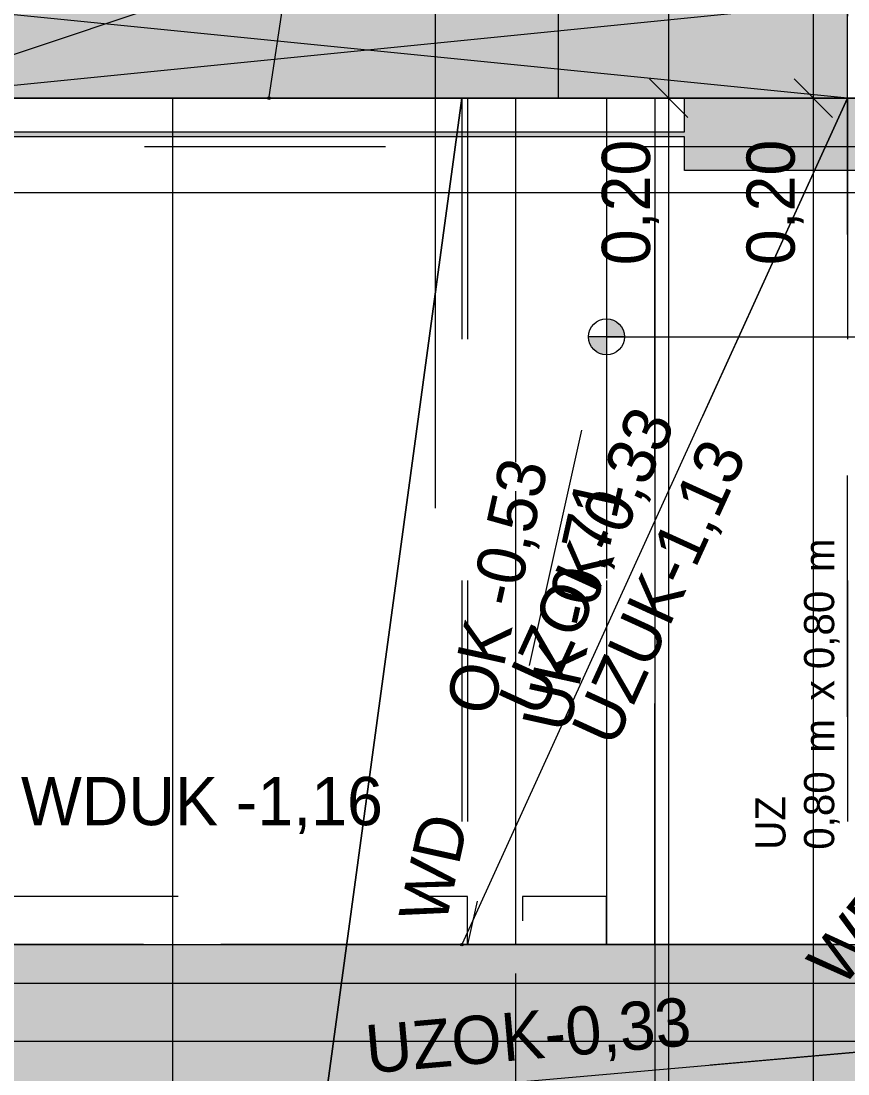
# Model space of a CAD drawing. Header units: metres. Extents: x -14 to 130, y -38 to 4.
# Drawn here: x 3.591 to 5.306, y -24.188 to -22.005 of the extents above; entities that cross this region are included whole.
import ezdxf

# ---------------------------------------------------------------- set-up
doc = ezdxf.new("R2010")
doc.units = ezdxf.units.M
doc.header["$MEASUREMENT"] = 0
for name, pattern in [('Schnittlinie', [0.006, 0.003, -0.0015, 0, -0.0015]), ('Strichliert_1_-1', [2, 1, -1]), ('Untersicht', [0.001, 0.0005, -0.0005])]:
    doc.linetypes.add(name, pattern=pattern)
for name, color, linetype in [('-1._KG PP_3_150 Stütze', 7, 'Continuous'), ('-1._KG PP_3_210 Decke', 7, 'Continuous'), ('-1._KG PP_3_220 Bodenaufbau', 7, 'Continuous'), ('-1._KG PP_3_250 Träger Unterzug', 7, 'Continuous'), ('-1._KG PP_3_570 Beschriftung 3D', 7, 'Continuous'), ('-1._KG PP_3_810 Raum', 7, 'Continuous'), ('-1._KG PP_3_815 Raumbegrenzung', 7, 'Continuous'), ('-1._KG PP_3_851 Marker Schnitt', 7, 'Continuous'), ('-1._KG PP_3_945 Einreichplan Beschriftung', 7, 'Continuous'), ('-1._KG PP_3_950 Polierplan Bemaßung', 7, 'Continuous'), ('-1._KG PP_3_Bemaßen_Sperrmaß 2D', 7, 'Continuous'), ('-1._KG PP_3_Kataster Grenzpunkte_Grenzpunkt (GP) Hausecke_Kennzeichen', 7, 'Continuous'), ('-1._KG PP_3_Kataster Grundstücke_Grundstück', 7, 'Continuous')]:
    doc.layers.add(name, color=color, linetype=linetype)
doc.styles.add('ERSTELLTER_STIL_5', font='')
doc.styles.get('ERSTELLTER_STIL_5').set_extended_font_data('Eurostile')
doc.linetypes.add('GAS', pattern='A,0,[1,415_260415_PP_VA_1_2 -1 KG1.Shx,S=0.186508,R=0,X=0,Y=0],-26.5,0', length=26.5)

msp = doc.modelspace()

# ---------------------------------------------------------------- hatches: boundary and pattern name
at = {"layer": '-1._KG PP_3_150 Stütze', "linetype": 'Continuous', "lineweight": 13, "true_color": 0x3f7f02}
msp.add_hatch(color=76, dxfattribs=at).paths.add_polyline_path([(3.305, -22.165), (5.305, -22.165), (5.305, -21.965), (3.305, -21.965)])
at = {"layer": '-1._KG PP_3_250 Träger Unterzug', "linetype": 'Continuous', "lineweight": 0, "true_color": 0x060c00}
msp.add_hatch(color=98, dxfattribs=at).paths.add_polyline_path([(7.875, -23.92), (3.305, -23.92), (3.305, -24.32), (7.875, -24.32)])
at = {"layer": '-1._KG PP_3_570 Beschriftung 3D', "linetype": 'Continuous', "lineweight": 0, "true_color": 0x191100}
h = msp.add_hatch(color=28, dxfattribs=at)
h.paths.add_polyline_path([(0.8669, -11.48), (0.8449, -11.48), (0.8449, -11.49), (0.8669, -11.49), (0.8669, -11.935), (1.0169, -11.935), (1.0169, -11.56), (1.7669, -11.56), (1.7669, -11.49), (4.9669, -11.49), (4.9669, -11.56), (5.7169, -11.56), (5.7169, -11.935), (5.7869, -11.935), (5.7869, -13.105), (5.7169, -13.105), (5.7169, -13.855), (4.9669, -13.855), (4.9669, -13.925), (1.7669, -13.925), (1.7669, -13.855), (1.0169, -13.855), (1.0169, -13.105), (0.8669, -13.105), (0.8669, -14.005), (1.7669, -14.005), (1.7669, -13.935), (4.9669, -13.935), (4.9669, -14.005), (5.7869, -14.005), (5.7869, -14.205), (4.9669, -14.205), (4.9669, -14.275), (1.7669, -14.275), (1.7669, -14.205), (0.8669, -14.205), (0.8669, -15.105), (1.0169, -15.105), (1.0169, -14.355), (1.7669, -14.355), (1.7669, -14.285), (4.9669, -14.285), (4.9669, -14.355), (5.7169, -14.355), (5.7169, -15.105), (5.7869, -15.105), (5.7869, -15.825), (5.7169, -15.825), (5.7169, -16.575), (4.9669, -16.575), (4.9669, -16.645), (1.7669, -16.645), (1.7669, -16.575), (1.0169, -16.575), (1.0169, -15.825), (0.8669, -15.825), (0.8669, -16.725), (1.7669, -16.725), (1.7669, -16.655), (4.9669, -16.655), (4.9669, -16.725), (5.7869, -16.725), (5.7869, -16.925), (4.9669, -16.925), (4.9669, -16.995), (1.7669, -16.995), (1.7669, -16.925), (0.8669, -16.925), (0.8669, -17.825), (1.0169, -17.825), (1.0169, -17.075), (1.7669, -17.075), (1.7669, -17.005), (4.9669, -17.005), (4.9669, -17.075), (5.7169, -17.075), (5.7169, -17.825), (5.7869, -17.825), (5.7869, -18.995), (5.7169, -18.995), (5.7169, -19.37), (4.9669, -19.37), (4.9669, -19.44), (1.7669, -19.44), (1.7669, -19.37), (1.0169, -19.37), (1.0169, -18.995), (0.8669, -18.995), (0.8669, -19.895), (1.0169, -19.895), (1.0169, -19.52), (1.7669, -19.52), (1.7669, -19.45), (4.9669, -19.45), (4.9669, -19.52), (5.7169, -19.52), (5.7169, -19.895), (5.7869, -19.895), (5.7869, -21.065), (5.7169, -21.065), (5.7169, -21.815), (4.9669, -21.815), (4.9669, -21.885), (1.7669, -21.885), (1.7669, -21.815), (1.0169, -21.815), (1.0169, -21.065), (0.8669, -21.065), (0.8669, -21.965), (1.7669, -21.965), (1.7669, -21.895), (4.9669, -21.895), (4.9669, -21.965), (5.7869, -21.965), (5.7869, -22.165), (4.9669, -22.165), (4.9669, -22.235), (1.7669, -22.235), (1.7669, -22.165), (0.8669, -22.165), (0.8669, -23.065), (1.0169, -23.065), (1.0169, -22.315), (1.7669, -22.315), (1.7669, -22.245), (4.9669, -22.245), (4.9669, -22.315), (5.7169, -22.315), (5.7169, -23.065), (5.7869, -23.065), (5.7869, -24.235), (5.7169, -24.235), (5.7169, -24.61), (4.9669, -24.61), (4.9669, -24.68), (1.7669, -24.68), (1.7669, -24.61), (1.0169, -24.61), (1.0169, -24.235), (0.8669, -24.235), (0.8669, -25.135), (1.0169, -25.135), (1.0169, -24.76), (1.7669, -24.76), (1.7669, -24.69), (4.9669, -24.69), (4.9669, -24.76), (5.7169, -24.76), (5.7169, -25.135), (5.7869, -25.135), (5.7869, -26.305), (5.7169, -26.305), (5.7169, -27.055), (4.9669, -27.055), (4.9669, -27.125), (1.7669, -27.125), (1.7669, -27.055), (1.0169, -27.055), (1.0169, -26.305), (0.8669, -26.305), (0.8669, -27.205), (1.7669, -27.205), (1.7669, -27.135), (4.9669, -27.135), (4.9669, -27.205), (5.8569, -27.205), (5.8569, -27.2189), (4.976, -27.345), (4.9859, -27.4143), (1.8181, -27.8674), (1.8082, -27.7981), (0.9173, -27.9256), (1.0447, -28.8165), (1.1932, -28.7953), (1.087, -28.0528), (1.8294, -27.9466), (1.8195, -27.8773), (4.9873, -27.4242), (4.9972, -27.4935), (5.7396, -27.3872), (5.8458, -28.1297), (5.9151, -28.1198), (6.0171, -28.8325), (5.9478, -28.8424), (6.054, -29.5849), (5.3116, -29.6911), (5.3215, -29.7604), (2.1537, -30.2135), (2.1438, -30.1442), (1.4014, -30.2504), (1.2952, -29.508), (1.1467, -29.5292), (1.2741, -30.4202), (0.9173, -30.4715), (1.0447, -31.3624), (1.1932, -31.3412), (1.087, -30.5987), (1.8294, -30.4925), (1.8195, -30.4232), (4.9873, -29.9701), (4.9972, -30.0394), (5.7396, -29.9332), (5.8458, -30.6756), (5.9151, -30.6657), (6.0171, -31.3784), (5.9478, -31.3883), (6.054, -32.1308), (5.3116, -32.237), (5.3215, -32.3063), (2.1537, -32.7594), (2.1438, -32.6901), (1.4014, -32.7963), (1.2952, -32.0539), (1.1467, -32.0751), (1.2741, -32.9661), (2.1651, -32.8386), (2.1551, -32.7693), (5.3229, -32.3162), (5.3328, -32.3855), (13.0079, -31.2875), (13.0178, -31.3553), (13.9084, -31.2254), (13.8997, -31.166), (17.0675, -30.7129), (17.0749, -30.7638), (17.9655, -30.634), (17.8356, -29.7434), (17.7645, -29.7538), (17.6625, -29.0411), (17.7318, -29.031), (17.602, -28.1404), (16.7114, -28.2702), (16.7227, -28.3479), (13.555, -28.8011), (13.5557, -28.806), (13.5448, -28.7318), (12.6543, -28.8616), (12.7841, -29.7522), (12.8533, -29.7421), (12.9553, -30.4549), (12.8879, -30.4647), (13.0065, -31.2777), (6.2223, -32.2481), (6.0963, -31.3671), (6.027, -31.377), (5.925, -30.6643), (5.9943, -30.6544), (5.8668, -29.7632), (6.2237, -29.7121), (6.0963, -28.8212), (6.027, -28.8311), (5.925, -28.1184), (5.9943, -28.1084), (5.8669, -27.2175), (5.8669, -26.305), (5.7969, -26.305), (5.7969, -25.135), (5.8669, -25.135), (5.8669, -24.235), (5.7969, -24.235), (5.7969, -23.065), (5.8669, -23.065), (5.8669, -22.165), (5.7969, -22.165), (5.7969, -21.965), (5.8669, -21.965), (5.8669, -21.065), (5.7969, -21.065), (5.7969, -19.895), (5.8669, -19.895), (5.8669, -18.995), (5.7969, -18.995), (5.7969, -17.825), (5.8669, -17.825), (5.8669, -16.925), (5.7969, -16.925), (5.7969, -16.725), (5.8669, -16.725), (5.8669, -15.825), (5.7969, -15.825), (5.7969, -15.105), (5.8669, -15.105), (5.8669, -14.205), (5.7969, -14.205), (5.7969, -14.005), (5.8669, -14.005), (5.8669, -13.105), (5.7969, -13.105), (5.7969, -11.935), (5.8669, -11.935), (5.8669, -11.035), (5.7969, -11.035), (5.7969, -9.865), (5.8669, -9.865), (5.8669, -8.965), (4.9669, -8.965), (4.9669, -9.035), (1.7669, -9.035), (1.7669, -8.965), (0.8669, -8.965), (0.8669, -9.865), (1.0169, -9.865), (1.0169, -9.115), (1.7669, -9.115), (1.7669, -9.045), (4.9669, -9.045), (4.9669, -9.115), (5.7169, -9.115), (5.7169, -9.865), (5.7869, -9.865), (5.7869, -11.035), (5.7169, -11.035), (5.7169, -11.41), (4.9669, -11.41), (4.9669, -11.48), (1.7669, -11.48), (1.7669, -11.41), (1.0169, -11.41), (1.0169, -11.035), (0.8669, -11.035)])
h.paths.add_polyline_path([(12.9325, -29.7306), (12.8243, -28.9884), (13.5665, -28.8802), (13.5564, -28.811), (16.7241, -28.3578), (16.7228, -28.3486), (16.733, -28.4186), (17.4752, -28.3104), (17.5834, -29.0526), (17.6526, -29.0425), (17.7546, -29.7552), (17.6872, -29.7651), (17.7954, -30.5072), (17.0532, -30.6154), (17.066, -30.703), (13.8983, -31.1561), (13.8867, -31.077), (13.1446, -31.1852), (13.0364, -30.443), (12.9652, -30.4534), (12.8632, -29.7407)], flags=0)
at = {"layer": '-1._KG PP_3_Kataster Grenzpunkte_Grenzpunkt (GP) Hausecke_Kennzeichen', "linetype": 'Continuous', "lineweight": 13, "true_color": 0xff6400}
for points in [[(4.805, -22.6599), (4.8425, -22.6599), (4.8397, -22.6456), (4.8315, -22.6334), (4.8194, -22.6253), (4.805, -22.6224)], [(4.805, -22.6599), (4.7675, -22.6599), (4.7704, -22.6743), (4.7785, -22.6865), (4.7907, -22.6946), (4.805, -22.6974)]]:
    msp.add_hatch(color=30, dxfattribs=at).paths.add_polyline_path(points)

# ---------------------------------------------------------------- linework, layer by layer
at = {"layer": '-1._KG PP_3_150 Stütze', "color": 7, "linetype": 'Continuous', "lineweight": 13, "ltscale": 1000}
for p, q in [((3.305, -22.165), (5.305, -21.965)), ((5.305, -22.165), (3.305, -21.965))]:
    msp.add_line(p, q, dxfattribs=at)
at = {"layer": '-1._KG PP_3_150 Stütze', "color": 7, "linetype": 'Continuous', "lineweight": 18, "ltscale": 1000, "flags": 128}
msp.add_lwpolyline([(3.305, -22.165), (5.305, -22.165), (5.305, -21.965), (3.305, -21.965)], close=True, dxfattribs=at)
at = {"layer": '-1._KG PP_3_210 Decke', "color": 8, "linetype": 'Untersicht', "lineweight": 13, "ltscale": 1000, "flags": 128}
msp.add_lwpolyline([(0.1831, -14.47), (0.185, -14.9998), (0.185, -21.895), (3.305, -21.895), (3.305, -22.165), (4.905, -22.165), (4.905, -24.32), (7.875, -24.32), (7.875, -23.85), (9.87, -23.85), (9.87, -24.32), (13.0067, -24.32), (12.9484, -23.92), (12.865, -23.92), (12.865, -21.895), (18.7604, -21.895), (18.7621, -21.495), (18.7694, -20.4274), (14.6603, -20.4274), (15.32, -17.3819), (15.32, -14.87), (15.32, -14.47)], close=True, dxfattribs=at)
at = {"layer": '-1._KG PP_3_210 Decke', "color": 7, "linetype": 'Untersicht', "lineweight": 13, "ltscale": 1000, "true_color": 0xf4f4f4, "flags": 128}
msp.add_lwpolyline([(5.305, -21.495), (0.1844, -21.495), (0.1967, -31.38), (9.535, -31.38), (9.535, -30.88), (12.385, -30.88), (12.385, -29.98), (18.7258, -29.98), (18.7621, -21.495), (12.465, -21.495), (12.465, -24.32), (13.0067, -24.32), (13.2326, -25.87), (9.875, -25.87), (7.875, -25.87), (7.875, -23.92), (5.305, -23.92)], close=True, dxfattribs=at)
at = {"layer": '-1._KG PP_3_220 Bodenaufbau', "color": 7, "linetype": 'Continuous', "lineweight": 13, "ltscale": 1000, "flags": 128}
for points in [[(5.305, -22.165), (5.305, -21.965)], [(3.305, -22.165), (5.305, -22.165)]]:
    msp.add_lwpolyline(points, dxfattribs=at)
at = {"layer": '-1._KG PP_3_250 Träger Unterzug', "color": 76, "linetype": 'GAS', "lineweight": 13, "ltscale": 1000, "true_color": 0x3f7f02}
for p, q in [((4.705, -14.005), (4.705, -22.165)), ((3.905, -22.165), (3.905, -30.98)), ((4.905, -22.165), (4.905, -23.92)), ((3.305, -24.12), (7.875, -24.12))]:
    msp.add_line(p, q, dxfattribs=at)
at = {"layer": '-1._KG PP_3_250 Träger Unterzug', "color": 76, "linetype": 'Untersicht', "lineweight": 13, "ltscale": 1000, "true_color": 0x3f7f02, "flags": 128}
for points in [[(5.305, -21.495), (5.305, -22.165)], [(4.505, -22.165), (3.305, -22.165)], [(3.305, -22.165), (5.305, -22.165)], [(4.505, -22.165), (4.505, -23.92)], [(4.505, -22.165), (4.505, -23.92)], [(5.305, -22.165), (4.505, -22.165)], [(5.305, -22.165), (5.305, -23.92)], [(4.505, -23.92), (3.305, -23.92)], [(5.305, -23.92), (4.505, -23.92)]]:
    msp.add_lwpolyline(points, dxfattribs=at)
at = {"layer": '-1._KG PP_3_250 Träger Unterzug', "color": 76, "linetype": 'Continuous', "lineweight": 13, "ltscale": 1000, "true_color": 0x3f7f02, "flags": 128}
msp.add_lwpolyline([(3.305, -23.92), (7.875, -23.92)], dxfattribs=at)
at = {"layer": '-1._KG PP_3_570 Beschriftung 3D', "color": 40, "linetype": 'Continuous', "lineweight": 0, "ltscale": 1000, "true_color": 0xffb300, "flags": 128}
for points in [[(4.9669, -22.165), (5.7869, -22.165)], [(4.9669, -22.235), (4.9669, -22.165)], [(1.7669, -22.235), (4.9669, -22.235)], [(4.9669, -22.245), (1.7669, -22.245)], [(4.9669, -22.315), (4.9669, -22.245)], [(5.7169, -22.315), (4.9669, -22.315)]]:
    msp.add_lwpolyline(points, dxfattribs=at)
at = {"layer": '-1._KG PP_3_810 Raum', "color": 5, "linetype": 'Continuous', "lineweight": 0, "ltscale": 1000, "flags": 128}
msp.add_lwpolyline([(0.8669, -22.165), (0.8669, -24.685), (5.8669, -24.685), (5.8669, -22.165)], close=True, dxfattribs=at)
at = {"layer": '-1._KG PP_3_815 Raumbegrenzung', "color": 5, "linetype": 'Continuous', "lineweight": 0, "ltscale": 1000, "flags": 128}
msp.add_lwpolyline([(5.8669, -24.685), (0.8669, -24.685), (0.8669, -22.165), (5.8669, -22.165)], close=True, dxfattribs=at)
at = {"layer": '-1._KG PP_3_851 Marker Schnitt', "color": 7, "linetype": 'Schnittlinie', "lineweight": 13, "ltscale": 1000}
for p, q in [((4.45, -20.015), (4.45, -35.645)), ((-2.85, -22.3608), (5.8845, -22.3608))]:
    msp.add_line(p, q, dxfattribs=at)
at = {"layer": '-1._KG PP_3_Bemaßen_Sperrmaß 2D', "color": 5, "linetype": 'GAS', "lineweight": 0, "ltscale": 1000}
msp.add_line((-1.5, -24), (21, -24), dxfattribs=at)
at = {"layer": '-1._KG PP_3_Kataster Grenzpunkte_Grenzpunkt (GP) Hausecke_Kennzeichen', "color": 7, "linetype": 'Strichliert_1_-1', "lineweight": 13, "ltscale": 1000}
for p, q in [((4.1054, -22.1625), (5.2756, -14.4005)), ((3.3074, -22.1642), (5.305, -21.495)), ((3.3054, -30.9775), (4.505, -22.165)), ((4.505, -22.165), (3.4471, -29.9331)), ((4.5061, -23.9177), (5.305, -22.165)), ((5.305, -22.165), (5.0034, -22.8266)), ((3.3075, -24.3198), (7.8632, -23.92)), ((7.8632, -23.92), (5.0202, -24.1697))]:
    msp.add_line(p, q, dxfattribs=at)
at = {"layer": '-1._KG PP_3_Kataster Grenzpunkte_Grenzpunkt (GP) Hausecke_Kennzeichen', "color": 76, "linetype": 'Continuous', "lineweight": 13, "ltscale": 1000, "true_color": 0x3f7f02}
for p, q in [((4.9339, -22.165), (4.9339, -21.965)), ((4.8939, -22.125), (4.9739, -22.205)), ((5.0089, -22.165), (4.8589, -22.165)), ((4.9339, -27.205), (4.9339, -22.165))]:
    msp.add_line(p, q, dxfattribs=at)
at = {"layer": '-1._KG PP_3_Kataster Grenzpunkte_Grenzpunkt (GP) Hausecke_Kennzeichen', "color": 6, "linetype": 'Continuous', "lineweight": 13, "ltscale": 1000, "true_color": 0xfb02fe}
for p, q in [((5.2339, -22.165), (5.2339, -21.965)), ((5.1939, -22.125), (5.2739, -22.205)), ((5.3089, -22.165), (5.1589, -22.165)), ((5.2339, -27.205), (5.2339, -22.165))]:
    msp.add_line(p, q, dxfattribs=at)
at = {"layer": '-1._KG PP_3_Kataster Grenzpunkte_Grenzpunkt (GP) Hausecke_Kennzeichen', "color": 30, "linetype": 'Continuous', "lineweight": 13, "ltscale": 1000, "true_color": 0xff6400}
for p, q in [((4.805, -22.6224), (4.805, -22.6974)), ((4.8425, -22.6599), (4.7675, -22.6599)), ((4.805, -22.6599), (5.305, -22.6599)), ((5.305, -22.6599), (5.405, -22.6599))]:
    msp.add_line(p, q, dxfattribs=at)
at = {"layer": '-1._KG PP_3_Kataster Grenzpunkte_Grenzpunkt (GP) Hausecke_Kennzeichen', "color": 30, "linetype": 'Untersicht', "lineweight": 13, "ltscale": 1000, "true_color": 0xff6400}
msp.add_line((4.7528, -22.8533), (4.5169, -23.92), dxfattribs=at)
at = {"layer": '-1._KG PP_3_Kataster Grenzpunkte_Grenzpunkt (GP) Hausecke_Kennzeichen', "color": 7, "linetype": 'Continuous', "lineweight": 13, "ltscale": 1000}
for centre in [(4.105, -22.165), (4.505, -23.92)]:
    msp.add_circle(centre, 0.0025, dxfattribs=at)
at = {"layer": '-1._KG PP_3_Kataster Grenzpunkte_Grenzpunkt (GP) Hausecke_Kennzeichen', "color": 30, "linetype": 'Continuous', "lineweight": 13, "ltscale": 1000, "true_color": 0xff6400}
msp.add_circle((4.805, -22.6599), 0.0375, dxfattribs=at)
at = {"layer": '-1._KG PP_3_Kataster Grundstücke_Grundstück', "color": 30, "linetype": 'Untersicht', "lineweight": 13, "ltscale": 1000, "true_color": 0xff6400, "flags": 128}
for points in [[(0.8535, -20.795), (0.8535, -21.495), (3.4035, -21.4855), (3.405, -21.8855), (0.855, -21.895), (0.855, -21.995), (3.3169, -21.995), (3.3169, -21.965), (5.3169, -21.965), (5.3169, -22.165), (4.805, -22.165), (4.805, -23.82), (4.805, -23.92), (7.475, -23.92)], [(4.6169, -22.165), (3.2169, -22.165), (3.2169, -29.48)], [(4.5169, -22.165), (4.5169, -23.92)], [(4.6169, -22.165), (4.5169, -22.165)], [(4.6169, -29.48), (4.6169, -22.165)], [(4.805, -22.165), (4.6169, -22.165)], [(4.6169, -23.92), (4.6169, -22.165)], [(4.805, -22.165), (4.805, -23.92)], [(4.905, -22.165), (4.805, -22.165)], [(4.905, -23.92), (4.905, -22.165)], [(4.5169, -23.92), (4.6169, -23.92)], [(4.6169, -23.92), (4.805, -23.92)], [(4.805, -23.92), (4.905, -23.92)]]:
    msp.add_lwpolyline(points, dxfattribs=at)
for points in [[(3.2169, -21.895), (3.2169, -22.265), (5.4169, -22.265), (5.4169, -21.895)], [(3.2169, -23.92), (4.5169, -23.92), (4.5169, -23.82), (3.2169, -23.82)], [(4.6305, -23.92), (4.805, -23.92), (4.805, -23.82), (4.6305, -23.82)], [(3.305, -24.32), (7.875, -24.32), (7.875, -23.92), (3.305, -23.92)]]:
    msp.add_lwpolyline(points, close=True, dxfattribs=at)

# ---------------------------------------------------------------- texts
at = {"layer": '-1._KG PP_3_945 Einreichplan Beschriftung', "color": 7, "linetype": 'Continuous', "lineweight": 13, "char_height": 0.0625, "attachment_point": 1, "rotation": 90, "style": 'ERSTELLTER_STIL_5'}
for s, insert in [('\\A1;{\\pql;\\pt0,1;\\fEurostile|b0|i0|c0|p0;\\W1.000000;0,80\\fEurostile|b0|i0|c0|p0;\\W1.000000;\\A1{\\H.66x;\\S^  ;}\\fEurostile|b0|i0|c0|p0;\\W1.000000; m\\fEurostile|b0|i0|c0|p0;\\W1.000000;\\A1{\\H.66x;\\S^  ;}\\fEurostile|b0|i0|c0|p0;\\W1.000000; x \\fEurostile|b0|i0|c0|p0;\\W1.000000;\\fEurostile|b0|i0|c0|p0;\\W1.000000;\\fEurostile|b0|i0|c0|p0;\\W1.000000;\\fEurostile|b0|i0|c0|p0;\\W1.000000;\\fEurostile|b0|i0|c0|p0;\\W1.000000;0,80\\fEurostile|b0|i0|c0|p0;\\W1.000000;\\A1{\\H.66x;\\S^  ;}\\fEurostile|b0|i0|c0|p0;\\W1.000000; m\\fEurostile|b0|i0|c0|p0;\\W1.000000;\\A1{\\H.66x;\\S^  ;}\\fEurostile|b0|i0|c0|p0;\\W1.000000;\\fEurostile|b0|i0|c0|p0;\\W1.000000;\\fEurostile|b0|i0|c0|p0;\\W1.000000;\\fEurostile|b0|i0|c0|p0;\\W1.000000;\\fEurostile|b0|i0|c0|p0;\\W1.000000;\\fEurostile|b0|i0|c0|p0;\\W1.000000;\\fEurostile|b0|i0|c0|p0;\\W1.000000;\\A1{\\H.66x;\\S^  ;}\\fEurostile|b0|i0|c0|p0;\\W1.000000;\\fEurostile|b0|i0|c0|p0;\\W1.000000;\\A1{\\H.66x;\\S^  ;}\\fEurostile|b0|i0|c0|p0;\\W1.000000;\\fEurostile|b0|i0|c0|p0;\\W1.000000;\\fEurostile|b0|i0|c0|p0;\\W1.000000;\\fEurostile|b0|i0|c0|p0;\\W1.000000;\\fEurostile|b0|i0|c0|p0;\\W1.000000;\\fEurostile|b0|i0|c0|p0;\\W1.000000;\\fEurostile|b0|i0|c0|p0;\\W1.000000;\\A1{\\H.66x;\\S^  ;}\\fEurostile|b0|i0|c0|p0;\\W1.000000;\\fEurostile|b0|i0|c0|p0;\\W1.000000;\\A1{\\H.66x;\\S^  ;}\\fEurostile|b0|i0|c0|p0;\\W1.000000;\\fEurostile|b0|i0|c0|p0;\\W1.000000;\\fEurostile|b0|i0|c0|p0;\\W1.000000;\\fEurostile|b0|i0|c0|p0;\\W1.000000;\\fEurostile|b0|i0|c0|p0;\\W1.000000;\\fEurostile|b0|i0|c0|p0;\\W1.000000;\\fEurostile|b0|i0|c0|p0;\\W1.000000;\\A1{\\H.66x;\\S^  ;}\\fEurostile|b0|i0|c0|p0;\\W1.000000;\\fEurostile|b0|i0|c0|p0;\\W1.000000;\\A1{\\H.66x;\\S^  ;}\\fEurostile|b0|i0|c0|p0;\\W1.000000;\\fEurostile|b0|i0|c0|p0;\\W1.000000;\\fEurostile|b0|i0|c0|p0;\\W1.000000;\\fEurostile|b0|i0|c0|p0;\\W1.000000;\\fEurostile|b0|i0|c0|p0;\\W1.000000;\\fEurostile|b0|i0|c0|p0;\\W1.000000;\\fEurostile|b0|i0|c0|p0;\\W1.000000;\\A1{\\H.66x;\\S^  ;}\\fEurostile|b0|i0|c0|p0;\\W1.000000;}', (5.2146, -23.7233)), ('\\A1;{\\pql;\\pt0,1;\\fEurostile|b0|i0|c0|p0;\\W1.000000;UZ\\fEurostile|b0|i0|c0|p0;\\W1.000000;\\A1{\\H.66x;\\S^  ;}\\fEurostile|b0|i0|c0|p0;\\W1.000000;\\fEurostile|b0|i0|c0|p0;\\W1.000000;\\A1{\\H.66x;\\S^  ;}\\fEurostile|b0|i0|c0|p0;\\W1.000000;\\fEurostile|b0|i0|c0|p0;\\W1.000000;\\fEurostile|b0|i0|c0|p0;\\W1.000000;\\fEurostile|b0|i0|c0|p0;\\W1.000000;\\fEurostile|b0|i0|c0|p0;\\W1.000000;\\fEurostile|b0|i0|c0|p0;\\W1.000000;\\fEurostile|b0|i0|c0|p0;\\W1.000000;\\A1{\\H.66x;\\S^  ;}\\fEurostile|b0|i0|c0|p0;\\W1.000000;\\fEurostile|b0|i0|c0|p0;\\W1.000000;\\A1{\\H.66x;\\S^  ;}\\fEurostile|b0|i0|c0|p0;\\W1.000000;\\fEurostile|b0|i0|c0|p0;\\W1.000000;\\fEurostile|b0|i0|c0|p0;\\W1.000000;\\fEurostile|b0|i0|c0|p0;\\W1.000000;\\fEurostile|b0|i0|c0|p0;\\W1.000000;\\fEurostile|b0|i0|c0|p0;\\W1.000000;\\fEurostile|b0|i0|c0|p0;\\W1.000000;\\A1{\\H.66x;\\S^  ;}\\fEurostile|b0|i0|c0|p0;\\W1.000000;\\fEurostile|b0|i0|c0|p0;\\W1.000000;\\A1{\\H.66x;\\S^  ;}\\fEurostile|b0|i0|c0|p0;\\W1.000000;\\fEurostile|b0|i0|c0|p0;\\W1.000000;\\fEurostile|b0|i0|c0|p0;\\W1.000000;\\fEurostile|b0|i0|c0|p0;\\W1.000000;\\fEurostile|b0|i0|c0|p0;\\W1.000000;\\fEurostile|b0|i0|c0|p0;\\W1.000000;\\fEurostile|b0|i0|c0|p0;\\W1.000000;\\A1{\\H.66x;\\S^  ;}\\fEurostile|b0|i0|c0|p0;\\W1.000000;\\fEurostile|b0|i0|c0|p0;\\W1.000000;\\A1{\\H.66x;\\S^  ;}\\fEurostile|b0|i0|c0|p0;\\W1.000000;\\fEurostile|b0|i0|c0|p0;\\W1.000000;\\fEurostile|b0|i0|c0|p0;\\W1.000000;\\fEurostile|b0|i0|c0|p0;\\W1.000000;\\fEurostile|b0|i0|c0|p0;\\W1.000000;\\fEurostile|b0|i0|c0|p0;\\W1.000000;\\fEurostile|b0|i0|c0|p0;\\W1.000000;\\A1{\\H.66x;\\S^  ;}\\fEurostile|b0|i0|c0|p0;\\W1.000000;\\fEurostile|b0|i0|c0|p0;\\W1.000000;\\A1{\\H.66x;\\S^  ;}\\fEurostile|b0|i0|c0|p0;\\W1.000000;\\fEurostile|b0|i0|c0|p0;\\W1.000000;\\fEurostile|b0|i0|c0|p0;\\W1.000000;\\fEurostile|b0|i0|c0|p0;\\W1.000000;\\fEurostile|b0|i0|c0|p0;\\W1.000000;\\fEurostile|b0|i0|c0|p0;\\W1.000000;\\fEurostile|b0|i0|c0|p0;\\W1.000000;\\A1{\\H.66x;\\S^  ;}\\fEurostile|b0|i0|c0|p0;\\W1.000000;}', (5.1136, -23.7233))]:
    msp.add_mtext(s, dxfattribs=dict(at, insert=insert))
at = {"layer": '-1._KG PP_3_950 Polierplan Bemaßung', "color": 76, "linetype": 'Continuous', "lineweight": 13, "true_color": 0x3f7f02, "insert": (4.9139, -22.5114), "char_height": 0.1, "width": 0.306373, "attachment_point": 7, "rotation": 90, "style": 'ERSTELLTER_STIL_5'}
msp.add_mtext('\\A1;{\\pql;\\fEurostile|b0|i0|c0|p0;\\W1.000000;0,20}', dxfattribs=at)
at = {"layer": '-1._KG PP_3_950 Polierplan Bemaßung', "color": 6, "linetype": 'Continuous', "lineweight": 13, "true_color": 0xfb02fe, "insert": (5.2139, -22.5114), "char_height": 0.1, "width": 0.306373, "attachment_point": 7, "rotation": 90, "style": 'ERSTELLTER_STIL_5'}
msp.add_mtext('\\A1;{\\pql;\\fEurostile|b0|i0|c0|p0;\\W1.000000;0,20}', dxfattribs=at)
at = {"layer": '-1._KG PP_3_Kataster Grenzpunkte_Grenzpunkt (GP) Hausecke_Kennzeichen', "color": 7, "linetype": 'Continuous', "lineweight": 13, "char_height": 0.1, "style": 'ERSTELLTER_STIL_5'}
for s, insert, attachment_point, rotation in [('\\A1;{\\pql;\\pt0,1;\\fEurostile|b0|i0|c0|p0;\\W1.000000;-0,33\\fEurostile|b0|i0|c0|p0;\\W1.000000;\\A1{\\H.66x;\\S^  ;}\\fEurostile|b0|i0|c0|p0;\\W1.000000;\\fEurostile|b0|i0|c0|p0;\\W1.000000;\\A1{\\H.66x;\\S^  ;}\\fEurostile|b0|i0|c0|p0;\\W1.000000;\\fEurostile|b0|i0|c0|p0;\\W1.000000;\\fEurostile|b0|i0|c0|p0;\\W1.000000;\\fEurostile|b0|i0|c0|p0;\\W1.000000;\\fEurostile|b0|i0|c0|p0;\\W1.000000;\\fEurostile|b0|i0|c0|p0;\\W1.000000;\\fEurostile|b0|i0|c0|p0;\\W1.000000;\\A1{\\H.66x;\\S^  ;}\\fEurostile|b0|i0|c0|p0;\\W1.000000;\\fEurostile|b0|i0|c0|p0;\\W1.000000;\\A1{\\H.66x;\\S^  ;}\\fEurostile|b0|i0|c0|p0;\\W1.000000;\\fEurostile|b0|i0|c0|p0;\\W1.000000;\\fEurostile|b0|i0|c0|p0;\\W1.000000;\\fEurostile|b0|i0|c0|p0;\\W1.000000;\\fEurostile|b0|i0|c0|p0;\\W1.000000;\\fEurostile|b0|i0|c0|p0;\\W1.000000;\\fEurostile|b0|i0|c0|p0;\\W1.000000;\\A1{\\H.66x;\\S^  ;}\\fEurostile|b0|i0|c0|p0;\\W1.000000;\\fEurostile|b0|i0|c0|p0;\\W1.000000;\\A1{\\H.66x;\\S^  ;}\\fEurostile|b0|i0|c0|p0;\\W1.000000;\\fEurostile|b0|i0|c0|p0;\\W1.000000;\\fEurostile|b0|i0|c0|p0;\\W1.000000;\\fEurostile|b0|i0|c0|p0;\\W1.000000;\\fEurostile|b0|i0|c0|p0;\\W1.000000;\\fEurostile|b0|i0|c0|p0;\\W1.000000;\\fEurostile|b0|i0|c0|p0;\\W1.000000;\\A1{\\H.66x;\\S^  ;}\\fEurostile|b0|i0|c0|p0;\\W1.000000;\\fEurostile|b0|i0|c0|p0;\\W1.000000;\\fEurostile|b0|i0|c0|p0;\\W1.000000;\\fEurostile|b0|i0|c0|p0;\\W1.000000;\\fEurostile|b0|i0|c0|p0;\\W1.000000;\\fEurostile|b0|i0|c0|p0;\\W1.000000;\\fEurostile|b0|i0|c0|p0;\\W1.000000;\\fEurostile|b0|i0|c0|p0;\\W1.000000;\\fEurostile|b0|i0|c0|p0;\\W1.000000;\\fEurostile|b0|i0|c0|p0;\\W1.000000;\\fEurostile|b0|i0|c0|p0;\\W1.000000;\\fEurostile|b0|i0|c0|p0;\\W1.000000;\\fEurostile|b0|i0|c0|p0;\\W1.000000;\\fEurostile|b0|i0|c0|p0;\\W1.000000;\\fEurostile|b0|i0|c0|p0;\\W1.000000;\\fEurostile|b0|i0|c0|p0;\\W1.000000;\\fEurostile|b0|i0|c0|p0;\\W1.000000;\\fEurostile|b0|i0|c0|p0;\\W1.000000;\\fEurostile|b0|i0|c0|p0;\\W1.000000;}', (4.7317, -23.0737), 1, 65.4932), ('\\A1;{\\pql;\\pt0,1;\\fEurostile|b0|i0|c0|p0;\\W1.000000;-1,13\\fEurostile|b0|i0|c0|p0;\\W1.000000;\\A1{\\H.66x;\\S^  ;}\\fEurostile|b0|i0|c0|p0;\\W1.000000;\\fEurostile|b0|i0|c0|p0;\\W1.000000;\\A1{\\H.66x;\\S^  ;}\\fEurostile|b0|i0|c0|p0;\\W1.000000;\\fEurostile|b0|i0|c0|p0;\\W1.000000;\\fEurostile|b0|i0|c0|p0;\\W1.000000;\\fEurostile|b0|i0|c0|p0;\\W1.000000;\\fEurostile|b0|i0|c0|p0;\\W1.000000;\\fEurostile|b0|i0|c0|p0;\\W1.000000;\\fEurostile|b0|i0|c0|p0;\\W1.000000;\\A1{\\H.66x;\\S^  ;}\\fEurostile|b0|i0|c0|p0;\\W1.000000;\\fEurostile|b0|i0|c0|p0;\\W1.000000;\\A1{\\H.66x;\\S^  ;}\\fEurostile|b0|i0|c0|p0;\\W1.000000;\\fEurostile|b0|i0|c0|p0;\\W1.000000;\\fEurostile|b0|i0|c0|p0;\\W1.000000;\\fEurostile|b0|i0|c0|p0;\\W1.000000;\\fEurostile|b0|i0|c0|p0;\\W1.000000;\\fEurostile|b0|i0|c0|p0;\\W1.000000;\\fEurostile|b0|i0|c0|p0;\\W1.000000;\\A1{\\H.66x;\\S^  ;}\\fEurostile|b0|i0|c0|p0;\\W1.000000;\\fEurostile|b0|i0|c0|p0;\\W1.000000;\\A1{\\H.66x;\\S^  ;}\\fEurostile|b0|i0|c0|p0;\\W1.000000;\\fEurostile|b0|i0|c0|p0;\\W1.000000;\\fEurostile|b0|i0|c0|p0;\\W1.000000;\\fEurostile|b0|i0|c0|p0;\\W1.000000;\\fEurostile|b0|i0|c0|p0;\\W1.000000;\\fEurostile|b0|i0|c0|p0;\\W1.000000;\\fEurostile|b0|i0|c0|p0;\\W1.000000;\\A1{\\H.66x;\\S^  ;}\\fEurostile|b0|i0|c0|p0;\\W1.000000;\\fEurostile|b0|i0|c0|p0;\\W1.000000;\\fEurostile|b0|i0|c0|p0;\\W1.000000;\\fEurostile|b0|i0|c0|p0;\\W1.000000;\\fEurostile|b0|i0|c0|p0;\\W1.000000;\\fEurostile|b0|i0|c0|p0;\\W1.000000;\\fEurostile|b0|i0|c0|p0;\\W1.000000;\\fEurostile|b0|i0|c0|p0;\\W1.000000;\\fEurostile|b0|i0|c0|p0;\\W1.000000;\\fEurostile|b0|i0|c0|p0;\\W1.000000;\\fEurostile|b0|i0|c0|p0;\\W1.000000;\\fEurostile|b0|i0|c0|p0;\\W1.000000;\\fEurostile|b0|i0|c0|p0;\\W1.000000;\\fEurostile|b0|i0|c0|p0;\\W1.000000;\\fEurostile|b0|i0|c0|p0;\\W1.000000;\\fEurostile|b0|i0|c0|p0;\\W1.000000;\\fEurostile|b0|i0|c0|p0;\\W1.000000;\\fEurostile|b0|i0|c0|p0;\\W1.000000;\\fEurostile|b0|i0|c0|p0;\\W1.000000;}', (4.8796, -23.1411), 1, 65.4932), ('\\A1;{\\pqr;\\pt0,1;\\fEurostile|b0|i0|c0|p0;\\W1.000000; UZOK}', (4.7317, -23.0737), 3, 65.4932), ('\\A1;{\\pqr;\\pt0,1;\\fEurostile|b0|i0|c0|p0;\\W1.000000;UZUK}', (4.8805, -23.1415), 3, 65.4932), ('\\A1;{\\pql;\\pt0,1;\\fEurostile|b0|i0|c0|p0;\\W1.000000;-0,33\\fEurostile|b0|i0|c0|p0;\\W1.000000;\\A1{\\H.66x;\\S^  ;}\\fEurostile|b0|i0|c0|p0;\\W1.000000;\\fEurostile|b0|i0|c0|p0;\\W1.000000;\\A1{\\H.66x;\\S^  ;}\\fEurostile|b0|i0|c0|p0;\\W1.000000;\\fEurostile|b0|i0|c0|p0;\\W1.000000;\\fEurostile|b0|i0|c0|p0;\\W1.000000;\\fEurostile|b0|i0|c0|p0;\\W1.000000;\\fEurostile|b0|i0|c0|p0;\\W1.000000;\\fEurostile|b0|i0|c0|p0;\\W1.000000;\\fEurostile|b0|i0|c0|p0;\\W1.000000;\\A1{\\H.66x;\\S^  ;}\\fEurostile|b0|i0|c0|p0;\\W1.000000;\\fEurostile|b0|i0|c0|p0;\\W1.000000;\\A1{\\H.66x;\\S^  ;}\\fEurostile|b0|i0|c0|p0;\\W1.000000;\\fEurostile|b0|i0|c0|p0;\\W1.000000;\\fEurostile|b0|i0|c0|p0;\\W1.000000;\\fEurostile|b0|i0|c0|p0;\\W1.000000;\\fEurostile|b0|i0|c0|p0;\\W1.000000;\\fEurostile|b0|i0|c0|p0;\\W1.000000;\\fEurostile|b0|i0|c0|p0;\\W1.000000;\\A1{\\H.66x;\\S^  ;}\\fEurostile|b0|i0|c0|p0;\\W1.000000;\\fEurostile|b0|i0|c0|p0;\\W1.000000;\\A1{\\H.66x;\\S^  ;}\\fEurostile|b0|i0|c0|p0;\\W1.000000;\\fEurostile|b0|i0|c0|p0;\\W1.000000;\\fEurostile|b0|i0|c0|p0;\\W1.000000;\\fEurostile|b0|i0|c0|p0;\\W1.000000;\\fEurostile|b0|i0|c0|p0;\\W1.000000;\\fEurostile|b0|i0|c0|p0;\\W1.000000;\\fEurostile|b0|i0|c0|p0;\\W1.000000;\\A1{\\H.66x;\\S^  ;}\\fEurostile|b0|i0|c0|p0;\\W1.000000;\\fEurostile|b0|i0|c0|p0;\\W1.000000;\\fEurostile|b0|i0|c0|p0;\\W1.000000;\\fEurostile|b0|i0|c0|p0;\\W1.000000;\\fEurostile|b0|i0|c0|p0;\\W1.000000;\\fEurostile|b0|i0|c0|p0;\\W1.000000;\\fEurostile|b0|i0|c0|p0;\\W1.000000;\\fEurostile|b0|i0|c0|p0;\\W1.000000;\\fEurostile|b0|i0|c0|p0;\\W1.000000;\\fEurostile|b0|i0|c0|p0;\\W1.000000;\\fEurostile|b0|i0|c0|p0;\\W1.000000;\\fEurostile|b0|i0|c0|p0;\\W1.000000;\\fEurostile|b0|i0|c0|p0;\\W1.000000;\\fEurostile|b0|i0|c0|p0;\\W1.000000;\\fEurostile|b0|i0|c0|p0;\\W1.000000;\\fEurostile|b0|i0|c0|p0;\\W1.000000;\\fEurostile|b0|i0|c0|p0;\\W1.000000;\\fEurostile|b0|i0|c0|p0;\\W1.000000;\\fEurostile|b0|i0|c0|p0;\\W1.000000;}', (4.6713, -24.0551), 1, 5.02), ('\\A1;{\\pqr;\\pt0,1;\\fEurostile|b0|i0|c0|p0;\\W1.000000; UZOK}', (4.6713, -24.0551), 3, 5.02)]:
    msp.add_mtext(s, dxfattribs=dict(at, insert=insert, attachment_point=attachment_point, rotation=rotation))
at = {"layer": '-1._KG PP_3_Kataster Grenzpunkte_Grenzpunkt (GP) Hausecke_Kennzeichen', "color": 30, "linetype": 'Continuous', "lineweight": 13, "true_color": 0xff6400, "insert": (4.6131, -23.4589), "char_height": 0.1, "attachment_point": 4, "rotation": 77.5289, "line_spacing_factor": 0.968161, "style": 'ERSTELLTER_STIL_5'}
msp.add_mtext('\\A1;{\\pql;\\fEurostile|b0|i0|c0|p0;\\W1.000000;OK \\fEurostile|b0|i0|c0|p0;\\W1.000000;\\fEurostile|b0|i0|c0|p0;\\W1.000000;-0,53\\fEurostile|b0|i0|c0|p0;\\W1.000000;\\A1{\\H.66x;\\S^  ;}\\fEurostile|b0|i0|c0|p0;\\W1.000000;\\fEurostile|b0|i0|c0|p0;\\W1.000000;\\P\\pql;\\fEurostile|b0|i0|c0|p0;\\W1.000000;UK \\fEurostile|b0|i0|c0|p0;\\W1.000000;\\fEurostile|b0|i0|c0|p0;\\W1.000000;-0,71\\fEurostile|b0|i0|c0|p0;\\W1.000000;\\A1{\\H.66x;\\S^  ;}\\fEurostile|b0|i0|c0|p0;\\W1.000000;\\fEurostile|b0|i0|c0|p0;\\W1.000000;}', dxfattribs=at)
at = {"layer": '-1._KG PP_3_Kataster Grenzpunkte_Grenzpunkt (GP) Hausecke_Kennzeichen', "color": 30, "linetype": 'Continuous', "lineweight": 13, "true_color": 0xff6400, "insert": (3.5908, -23.691), "char_height": 0.1, "attachment_point": 7, "style": 'ERSTELLTER_STIL_5'}
msp.add_mtext('\\A1;{\\pql;\\fEurostile|b0|i0|c0|p0;\\W1.000000;WD\\fEurostile|b0|i0|c0|p0;\\W1.000000;UK \\fEurostile|b0|i0|c0|p0;\\W1.000000;-1,16}', dxfattribs=at)
at = {"layer": '-1._KG PP_3_Kataster Grenzpunkte_Grenzpunkt (GP) Hausecke_Kennzeichen', "color": 30, "linetype": 'Continuous', "lineweight": 13, "true_color": 0xff6400, "char_height": 0.1, "attachment_point": 4, "style": 'ERSTELLTER_STIL_5'}
for insert, rotation in [((4.5321, -23.8946), 77.5289), ((5.3416, -24.0523), 50.9348)]:
    msp.add_mtext('\\A1;{\\pql;\\fEurostile|b0|i0|c0|p0;\\W1.000000;\\fEurostile|b0|i0|c0|p0;\\W1.000000;\\fEurostile|b0|i0|c0|p0;\\W1.000000;WD\\fEurostile|b0|i0|c0|p0;\\W1.000000;\\A1{\\H.66x;\\S^  ;}\\fEurostile|b0|i0|c0|p0;\\W1.000000;\\fEurostile|b0|i0|c0|p0;\\W1.000000;\\P\\pql;\\fEurostile|b0|i0|c0|p0;\\W1.000000;\\fEurostile|b0|i0|c0|p0;\\W1.000000;\\fEurostile|b0|i0|c0|p0;\\W1.000000;\\fEurostile|b0|i0|c0|p0;\\W1.000000;\\A1{\\H.66x;\\S^  ;}\\fEurostile|b0|i0|c0|p0;\\W1.000000;\\fEurostile|b0|i0|c0|p0;\\W1.000000;}', dxfattribs=dict(at, insert=insert, rotation=rotation))

doc.saveas('drawing.dxf')
